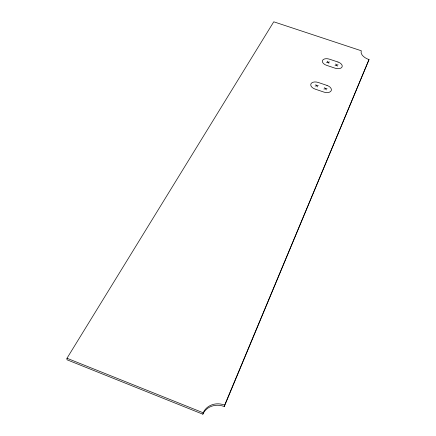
<?xml version="1.0" encoding="UTF-8"?>
<svg xmlns="http://www.w3.org/2000/svg" width="436" height="436" viewBox="0 0 436 436"><rect width="100%" height="100%" fill="white"/><g stroke="black" fill="none" stroke-linecap="round" stroke-linejoin="round"><path stroke-width="0.65" d="M66.986 358.256L66.975 359.771L202.865 414.2A16.857 15.276 18 0 1 224.268 406.554L369.025 59.569A10.524 5.864 16.3 0 1 361.357 50.789L273.754 21.8L66.986 358.256L203.192 412.778A16.9 15.287 17.9 0 1 224.644 405.131L369.025 59.569M202.865 414.2L203.192 412.778M224.268 406.554L224.644 405.131M323.888 89.048L327.06 88.443M315.075 86.056L318.258 85.461M335.022 65.351L338.053 64.811M326.52 62.506L329.567 61.972M335.649 64.01L337.426 66.158M327.169 61.171L328.924 63.307M324.569 87.598L326.384 89.892M315.773 84.617L317.566 86.9M337.971 62.016L329.518 59.192A5.837 3.363 14.8 0 0 322.531 60.413A5.837 3.363 14.8 0 0 326.553 65.318L335.088 68.18A5.848 3.374 15.2 0 0 342.064 66.948A5.848 3.374 15.2 0 0 337.971 62.016M327.022 85.434L318.258 82.464A6.06 3.63 14.7 0 0 310.95 83.837A6.06 3.63 14.7 0 0 315.059 89.08L323.91 92.089A6.077 3.641 15.1 0 0 331.207 90.704A6.077 3.641 15.1 0 0 327.022 85.434"/></g></svg>
